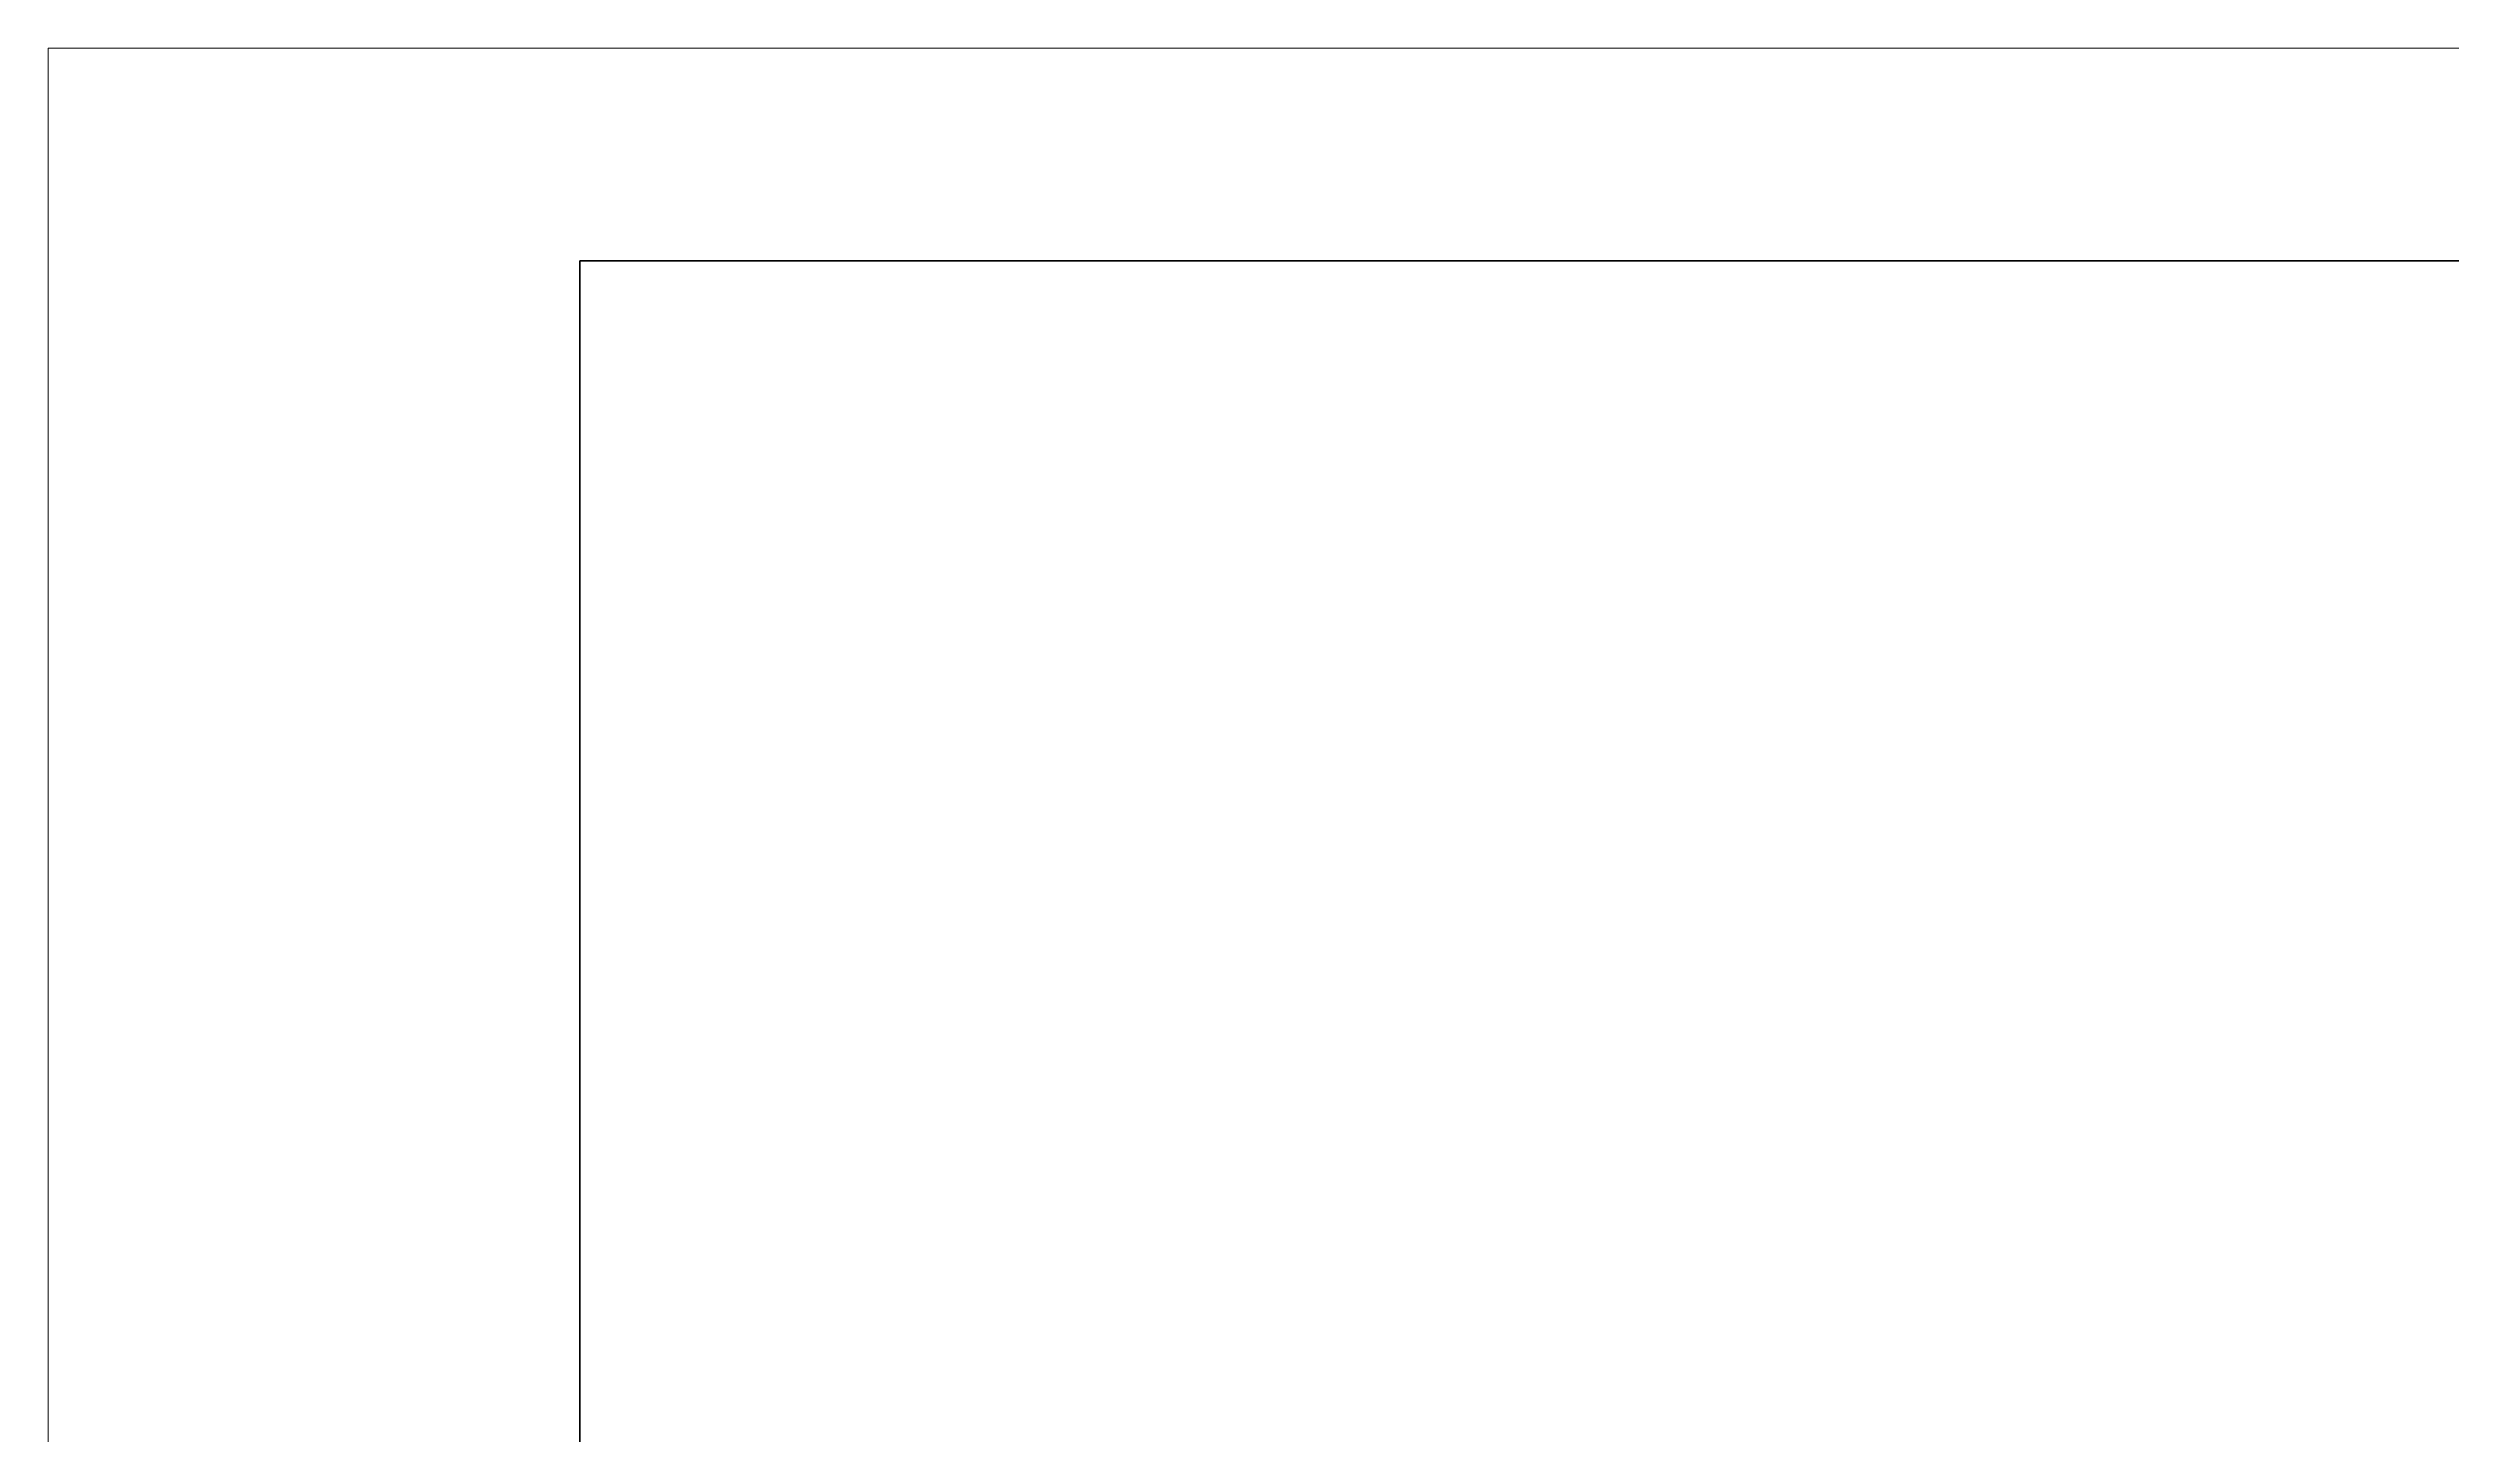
# Model space of a CAD drawing. Header units: millimetres. Extents: x 29178 to 37588, y 1365 to 7305.
# Drawn here: x 29178 to 30308, y 6653 to 7305 of the extents above; entities that cross this region are included whole.
import ezdxf

# ---------------------------------------------------------------- set-up
doc = ezdxf.new("R2010")
doc.units = ezdxf.units.MM
doc.linetypes.add('CENTER2', pattern=[28.575, 19.05, -3.175, 3.175, -3.175])
for name, color, linetype, lineweight in [('CENTRO', 1, 'CENTER2', 15), ('FORMATO-FINA', 8, 'Continuous', 20), ('FORMATO-GROSSA', 5, 'Continuous', 50)]:
    doc.layers.add(name, color=color, linetype=linetype, lineweight=lineweight)

# ---------------------------------------------------------------- blocks, each defined once
blk = doc.blocks.new('fatec_A1')
at = {"layer": 'FORMATO-FINA'}
for p, q in [((841, 594), (0, 594)), ((0, 594), (0, 0))]:
    blk.add_line(p, q, dxfattribs=at)
at = {"layer": 'FORMATO-GROSSA'}
for p, q in [((25, 584), (25, 10)), ((831, 584), (25, 584))]:
    blk.add_line(p, q, dxfattribs=at)

msp = doc.modelspace()

# ---------------------------------------------------------------- block references
at = {"layer": 'CENTRO', "xscale": 10, "yscale": 10, "zscale": 10}
msp.add_blockref('fatec_A1', (29177.8, 1365.1), dxfattribs=at)

doc.saveas('drawing.dxf')
